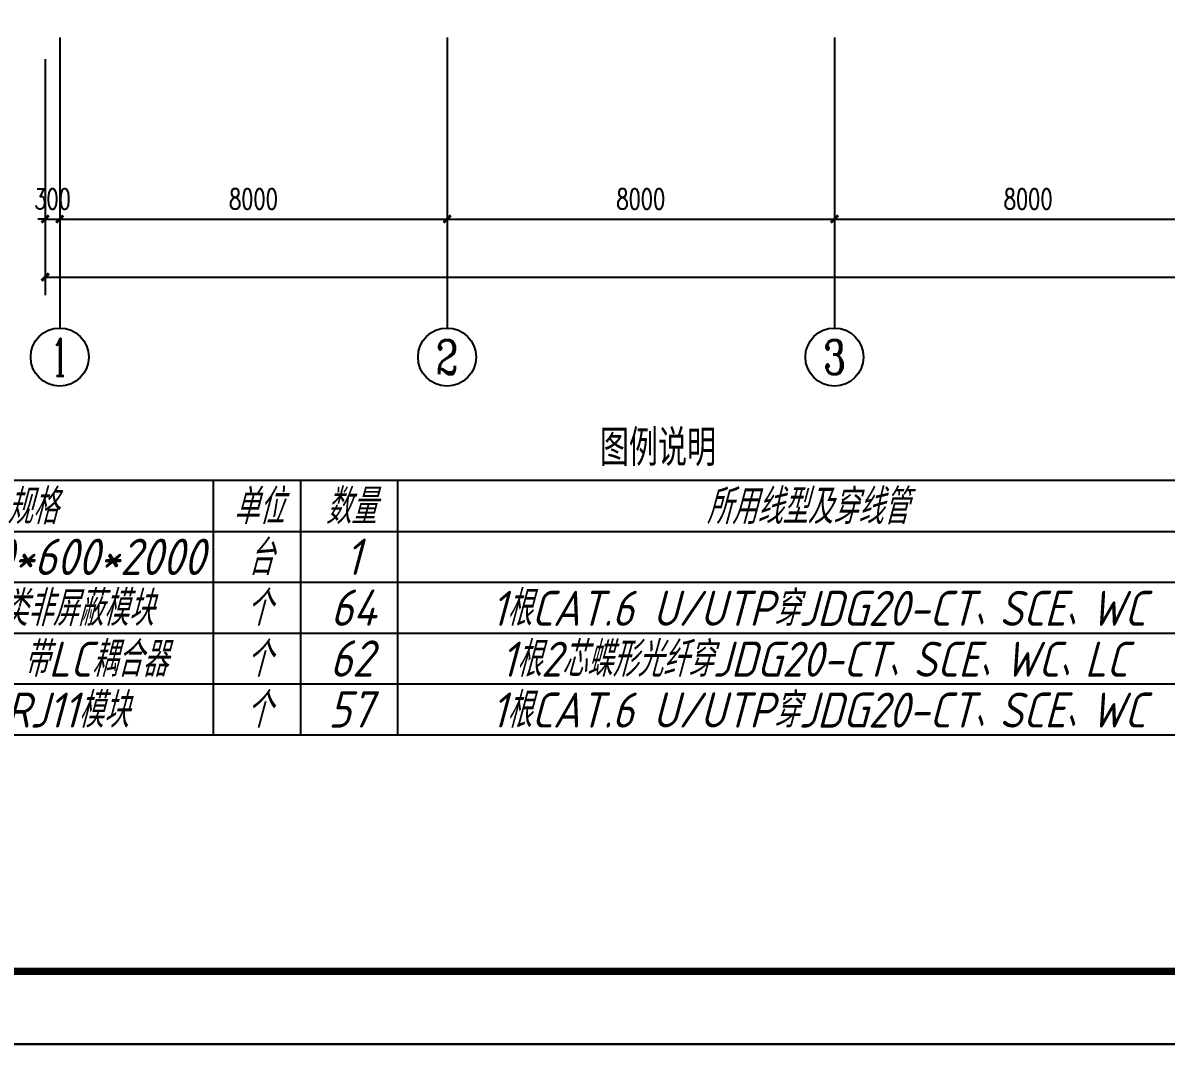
# Model space of a CAD drawing. Extents: x 0 to 2972856, y -1269770 to 0.
# Drawn here: x 2674394 to 2698006, y -974149 to -953066 of the extents above; entities that cross this region are included whole.
import ezdxf
from ezdxf.enums import TextEntityAlignment as Align

# ---------------------------------------------------------------- set-up
doc = ezdxf.new("R2010")
doc.units = 0
doc.header["$LTSCALE"] = 1000
doc.header["$PDSIZE"] = 50
doc.linetypes.add('接地线', pattern=[1.35002, 0.5, -1e-05, 1e-05, 0.5, -0.125, 0.1, -0.125])
for name, color, linetype in [('1-建筑底图', 8, 'Continuous'), ('AXIS_TEXT', 7, 'Continuous'), ('BTTK', 7, 'Continuous'), ('PUB_TITLE', 7, 'Continuous'), ('TEL_TAB', 7, 'Continuous'), ('电-线路-接地网', 6, '接地线')]:
    doc.layers.add(name, color=color, linetype=linetype)
doc.layers.add('yichutu', color=7, linetype='Continuous', true_color=0xffffff, plot=False)
doc.styles.add('_TCH_AXIS', font='COMPLEX', dxfattribs={"bigfont": 'GBCBIG'})
doc.styles.add('_TEL_DIM', font='SIMPLEX', dxfattribs={"width": 0.8, "height": 3.5, "bigfont": 'HZTXT'})
doc.styles.add('A_DIM_T3', font='SIMPLEX', dxfattribs={"width": 0.7, "bigfont": 'HZ'})
doc.styles.add('COMPLEX', font='COMPLEX')
doc.styles.add('HZ(TK)', font='geniso.shx', dxfattribs={"width": 0.9, "bigfont": 'hztxt.shx'})
doc.styles.get("Standard").update_dxf_attribs({"font": 'gbeitc.shx', "bigfont": 'gbcbig.shx'})
doc.dimstyles.new('_TCH_ARCH&&150', dxfattribs={"dimtxt": 420, "dimasz": 150, "dimexe": 375, "dimexo": 450, "dimgap": 202.5, "dimtad": 1, "dimdec": 0, "dimzin": 0, "dimdsep": 46, "dimtxsty": 'A_DIM_T3', "dimblk": 'ARCHTICK', "dimcen": 0.09, "dimclrt": 7, "dimazin": 2, "dimtfac": 1, "dimtdec": 0, "dimtix": 1, "dimtmove": 2, "dimatfit": 3, "dimfxl": 150, "dimtolj": 1, "dimtzin": 0, "dimarcsym": 0})

# ---------------------------------------------------------------- blocks, each defined once
blk = doc.blocks.new('vhtemplate_2020年新竖式图框_A0')
at = {"layer": 'PUB_TITLE', "color": 7}
blk.add_lwpolyline([(0, 0), (1189, 0), (1189, 841), (0, 841)], close=True, dxfattribs=at)
at = {"layer": 'PUB_TITLE', "const_width": 1}
blk.add_lwpolyline([(25, 10), (1179, 10), (1179, 831), (25, 831)], close=True, dxfattribs=at)
at = {"layer": 'BTTK', "color": 4, "style": 'HZ(TK)', "width": 0.9}
for tag, p in [('合作单位', (1144, 743.5)), ('建设单位', (1144, 209.5)), ('工程名称', (1144, 176.5)), ('子项名称', (1154, 160)), ('图纸名称', (1144, 141))]:
    blk.add_attdef(tag, text='', height=3.5, dxfattribs=at).set_placement(p, align=Align.MIDDLE_CENTER)
for tag, p in [('注册证书号', (1156.5, 309.01)), ('注册印章号', (1156.5, 301.01)), ('设计号', (1154, 193)), ('图别', (1137.75, 34)), ('图号', (1170.25, 34)), ('版本号', (1137.75, 26)), ('日期', (1170.25, 26))]:
    blk.add_attdef(tag, text='', height=3.5, dxfattribs=at).set_placement(p, align=Align.MIDDLE)
blk = doc.blocks.new('yct-1189-841-178350-126150-150-0.0')
at = {"layer": 'yichutu', "color": 7, "linetype": 'ByBlock', "true_color": 0xffffff}
blk.add_lwpolyline([(0, 0), (0, 126150), (178350, 126150), (178350, 0)], close=True, dxfattribs=at)
blk = doc.blocks.new('_ArchTick')
at = {"color": 0, "linetype": 'ByBlock', "const_width": 0.4}
blk.add_lwpolyline([(-0.5, -0.5), (0.5, 0.5)], dxfattribs=at)
blk = doc.blocks.new('*D110')
at = {"layer": '1-建筑底图', "color": 0, "lineweight": -2, "transparency": 16777216}
for p, q in [((2060077, -810176), (2060077, -815051)), ((2167277, -810176), (2167277, -815051)), ((2060077, -814676), (2167277, -814676))]:
    blk.add_line(p, q, dxfattribs=at)
at = {"layer": 'Defpoints', "color": 0, "transparency": 16777216}
for p in [(2060077, -809726), (2167277, -809726), (2167277, -814676)]:
    blk.add_point(p, dxfattribs=at)
at = {"layer": '1-建筑底图', "color": 0, "lineweight": -2, "transparency": 16777216, "xscale": 150, "yscale": 150, "zscale": 150, "rotation": 180}
blk.add_blockref('_ArchTick', (2060077, -814676), dxfattribs=at)
at = {"layer": '1-建筑底图', "color": 0, "lineweight": -2, "transparency": 16777216, "xscale": 150, "yscale": 150, "zscale": 150}
blk.add_blockref('_ArchTick', (2167277, -814676), dxfattribs=at)
at = {"layer": '1-建筑底图', "color": 7, "transparency": 16777216, "insert": (2113677, -814264), "char_height": 420, "attachment_point": 5, "style": 'A_DIM_T3'}
blk.add_mtext('\\A1;107200', dxfattribs=at)
blk = doc.blocks.new('*D111')
at = {"layer": '1-建筑底图', "color": 0, "lineweight": -2, "transparency": 16777216}
for p, q in [((2060077, -810176), (2060077, -813851)), ((2060377, -810176), (2060377, -813851)), ((2060077, -813476), (2059927, -813476)), ((2060077, -813476), (2060377, -813476)), ((2060377, -813476), (2060527, -813476))]:
    blk.add_line(p, q, dxfattribs=at)
at = {"layer": 'Defpoints', "color": 0, "transparency": 16777216}
for p in [(2060077, -809726), (2060377, -809726), (2060377, -813476)]:
    blk.add_point(p, dxfattribs=at)
at = {"layer": '1-建筑底图', "color": 0, "lineweight": -2, "transparency": 16777216, "xscale": 150, "yscale": 150, "zscale": 150}
blk.add_blockref('_ArchTick', (2060077, -813476), dxfattribs=at)
at = {"layer": '1-建筑底图', "color": 0, "lineweight": -2, "transparency": 16777216, "xscale": 150, "yscale": 150, "zscale": 150, "rotation": 180}
blk.add_blockref('_ArchTick', (2060377, -813476), dxfattribs=at)
at = {"layer": '1-建筑底图', "color": 7, "transparency": 16777216, "insert": (2060227, -813064), "char_height": 420, "attachment_point": 5, "style": 'A_DIM_T3'}
blk.add_mtext('\\A1;300', dxfattribs=at)
blk = doc.blocks.new('*D112')
at = {"layer": '1-建筑底图', "color": 0, "lineweight": -2, "transparency": 16777216}
for p, q in [((2060377, -810176), (2060377, -813851)), ((2068377, -810176), (2068377, -813851)), ((2060377, -813476), (2068377, -813476))]:
    blk.add_line(p, q, dxfattribs=at)
at = {"layer": 'Defpoints', "color": 0, "transparency": 16777216}
for p in [(2060377, -809726), (2068377, -809726), (2068377, -813476)]:
    blk.add_point(p, dxfattribs=at)
at = {"layer": '1-建筑底图', "color": 0, "lineweight": -2, "transparency": 16777216, "xscale": 150, "yscale": 150, "zscale": 150, "rotation": 180}
blk.add_blockref('_ArchTick', (2060377, -813476), dxfattribs=at)
at = {"layer": '1-建筑底图', "color": 0, "lineweight": -2, "transparency": 16777216, "xscale": 150, "yscale": 150, "zscale": 150}
blk.add_blockref('_ArchTick', (2068377, -813476), dxfattribs=at)
at = {"layer": '1-建筑底图', "color": 7, "transparency": 16777216, "insert": (2064377, -813064), "char_height": 420, "attachment_point": 5, "style": 'A_DIM_T3'}
blk.add_mtext('\\A1;8000', dxfattribs=at)
blk = doc.blocks.new('*D113')
at = {"layer": '1-建筑底图', "color": 0, "lineweight": -2, "transparency": 16777216}
for p, q in [((2068377, -810176), (2068377, -813851)), ((2076377, -810176), (2076377, -813851)), ((2068377, -813476), (2076377, -813476))]:
    blk.add_line(p, q, dxfattribs=at)
at = {"layer": 'Defpoints', "color": 0, "transparency": 16777216}
for p in [(2068377, -809726), (2076377, -809726), (2076377, -813476)]:
    blk.add_point(p, dxfattribs=at)
at = {"layer": '1-建筑底图', "color": 0, "lineweight": -2, "transparency": 16777216, "xscale": 150, "yscale": 150, "zscale": 150, "rotation": 180}
blk.add_blockref('_ArchTick', (2068377, -813476), dxfattribs=at)
at = {"layer": '1-建筑底图', "color": 0, "lineweight": -2, "transparency": 16777216, "xscale": 150, "yscale": 150, "zscale": 150}
blk.add_blockref('_ArchTick', (2076377, -813476), dxfattribs=at)
at = {"layer": '1-建筑底图', "color": 7, "transparency": 16777216, "insert": (2072377, -813064), "char_height": 420, "attachment_point": 5, "style": 'A_DIM_T3'}
blk.add_mtext('\\A1;8000', dxfattribs=at)
blk = doc.blocks.new('*D114')
at = {"layer": '1-建筑底图', "color": 0, "lineweight": -2, "transparency": 16777216}
for p, q in [((2076377, -810176), (2076377, -813851)), ((2084377, -810176), (2084377, -813851)), ((2076377, -813476), (2084377, -813476))]:
    blk.add_line(p, q, dxfattribs=at)
at = {"layer": 'Defpoints', "color": 0, "transparency": 16777216}
for p in [(2076377, -809726), (2084377, -809726), (2084377, -813476)]:
    blk.add_point(p, dxfattribs=at)
at = {"layer": '1-建筑底图', "color": 0, "lineweight": -2, "transparency": 16777216, "xscale": 150, "yscale": 150, "zscale": 150, "rotation": 180}
blk.add_blockref('_ArchTick', (2076377, -813476), dxfattribs=at)
at = {"layer": '1-建筑底图', "color": 0, "lineweight": -2, "transparency": 16777216, "xscale": 150, "yscale": 150, "zscale": 150}
blk.add_blockref('_ArchTick', (2084377, -813476), dxfattribs=at)
at = {"layer": '1-建筑底图', "color": 7, "transparency": 16777216, "insert": (2080377, -813064), "char_height": 420, "attachment_point": 5, "style": 'A_DIM_T3'}
blk.add_mtext('\\A1;8000', dxfattribs=at)
blk = doc.blocks.new('_AXISO')
blk.add_circle((0, 0), 0.5)
at = {"layer": 'AXIS_TEXT', "style": 'COMPLEX', "width": 1.041667}
blk.add_attdef('A', text='', height=0.56, dxfattribs=at).set_placement((-0.25, -0.28), (0.25, -0.28), align=Align.FIT)
blk = doc.blocks.new('1-1层建筑底图')
at = {"layer": '1-建筑底图'}
for p, q in [((2060376.6, -809726.3), (2060376.6, -815726.3)), ((2068376.6, -809726.3), (2068376.6, -815726.3)), ((2076376.6, -809726.3), (2076376.6, -815726.3))]:
    blk.add_line(p, q, dxfattribs=at)
ref = blk.add_blockref('_AXISO', (2060376.6, -816326.3), dxfattribs=dict(at, xscale=1200, yscale=1200, zscale=1200))
ref.add_attrib('A', '1', dxfattribs={"layer": 'AXIS_TEXT', "height": 772.1, "style": '_TCH_AXIS'}).set_placement((2060211.2, -816712.3), (2060542.1, -816712.3), align=Align.FIT)
ref = blk.add_blockref('_AXISO', (2068376.6, -816326.3), dxfattribs=dict(at, xscale=1200, yscale=1200, zscale=1200))
ref.add_attrib('A', '2', dxfattribs={"layer": 'AXIS_TEXT', "height": 698.9, "style": '_TCH_AXIS'}).set_placement((2068143.6, -816675.8), (2068609.6, -816675.8), align=Align.FIT)
ref = blk.add_blockref('_AXISO', (2076376.6, -816326.3), dxfattribs=dict(at, xscale=1200, yscale=1200, zscale=1200))
ref.add_attrib('A', '3', dxfattribs={"layer": 'AXIS_TEXT', "height": 698.9, "style": '_TCH_AXIS'}).set_placement((2076143.6, -816675.8), (2076609.6, -816675.8), align=Align.FIT)
for p1, p2, distance, picture, middle in [((2060076.6, -809726.3), (2060376.6, -809726.3), -3750, '*D111', (2060226.6, -813063.8)), ((2060076.6, -809726.3), (2167276.6, -809726.3), -4950, '*D110', (2113676.6, -814263.8)), ((2060376.6, -809726.3), (2068376.6, -809726.3), -3750, '*D112', (2064376.6, -813063.8)), ((2068376.6, -809726.3), (2076376.6, -809726.3), -3750, '*D113', (2072376.6, -813063.8)), ((2076376.6, -809726.3), (2084376.6, -809726.3), -3750, '*D114', (2080376.6, -813063.8))]:
    dim = blk.add_aligned_dim(p1=p1, p2=p2, distance=distance, dimstyle='_TCH_ARCH&&150', dxfattribs=at)
    dim.commit()
    dim.dimension.update_dxf_attribs({"geometry": picture, "text_midpoint": middle})

msp = doc.modelspace()

# ---------------------------------------------------------------- linework, layer by layer
at = {"layer": 'TEL_TAB'}
msp.add_lwpolyline([(2660440, -967764), (2714406, -967764), (2714406, -962514), (2660440, -962514)], close=True, dxfattribs=at)
for points in [[(2678327, -962514), (2678327, -967764)], [(2680127, -962514), (2680127, -967764)], [(2682134, -962514), (2682134, -967764)], [(2660440, -963564), (2714406, -963564)], [(2660440, -964614), (2714406, -964614)], [(2660440, -965664), (2714406, -965664)], [(2660440, -966714), (2714406, -966714)]]:
    msp.add_lwpolyline(points, dxfattribs=at)

# ---------------------------------------------------------------- block references
at = {"layer": '1-建筑底图', "linetype": 'ByBlock'}
msp.add_blockref('1-1层建筑底图', (614779, -143639), dxfattribs=at)
at = {"layer": 'yichutu', "linetype": 'ByBlock'}
msp.add_blockref('yct-1189-841-178350-126150-150-0.0', (2649646, -974149), dxfattribs=at)
at = {"layer": '电-线路-接地网', "linetype": 'ByBlock', "xscale": 150, "yscale": 150, "zscale": 150}
msp.add_blockref('vhtemplate_2020年新竖式图框_A0', (2649646, -974149), dxfattribs=at)

# ---------------------------------------------------------------- texts
at = {"layer": 'TEL_TAB', "style": '_TEL_DIM', "width": 0.8}
msp.add_text('图例说明', height=750, dxfattribs=at).set_placement((2686311, -962214))
at = {"layer": 'TEL_TAB'}
for s, height, p in [('规格', 723.4, (2674064, -963414)), ('单位', 723.4, (2678740, -963414)), ('数量', 723.4, (2680644, -963414)), ('所用线型及穿线管', 723.4, (2688509, -963414)), ('42U,600*600*2000', 750, (2671168, -964464)), ('台', 723, (2679040, -964464)), ('1', 750, (2681053, -964464)), ('带1个六类非屏蔽模块', 723.4, (2672090, -965514)), ('个', 723, (2679004, -965514)), ('64', 750, (2680748, -965514)), ('1根CAT.6 U/UTP穿JDG20-CT、SCE、WC', 723.4, (2684070, -965514)), ('光口面板，带LC耦合器', 723.4, (2671799, -966564)), ('个', 723, (2679004, -966564)), ('62', 750, (2680732, -966564)), ('1根2芯蝶形光纤穿JDG20-CT、SCE、WC、LC', 723.4, (2684268, -966564)), ('带1个RJ11模块', 723.4, (2672683, -967614)), ('个', 723, (2679004, -967614)), ('57', 750, (2680701, -967614)), ('1根CAT.6 U/UTP穿JDG20-CT、SCE、WC', 723.4, (2684070, -967614))]:
    msp.add_text(s, height=height, dxfattribs=at).set_placement(p)

doc.saveas('drawing.dxf')
